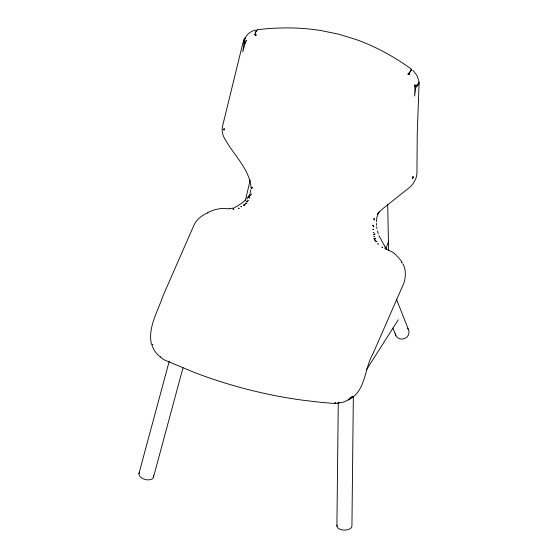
<?xml version="1.0" encoding="UTF-8"?>
<svg xmlns="http://www.w3.org/2000/svg" width="558" height="558" viewBox="0 0 558 558"><rect width="100%" height="100%" fill="white"/><g stroke="black" fill="none" stroke-linecap="round" stroke-linejoin="round"><path stroke-width="0.84" d="M336.913 526.131L338.267 402.716M353.347 396.396L351.931 525.901A7.512 4.08 0.6 0 1 343.763 530.079A7.512 4.08 0.6 0 1 337.088 525.071M419.051 84.042L417.258 132.881L416.931 173.957L416.024 178.197L413.241 183.429L410.681 186.574L383.66 208.022L380.179 211.077L377.417 214.614L379.077 211.789M376.371 221.7L376.908 217.083L378.352 213.093M251.072 187.962C249.747 169.604 234.506 155.849 225.83 140.532C222.907 136.326 221.268 130.9 222.628 125.836L243.044 42.359M250.87 189.811L250.068 193.173M223.87 129.77L224.142 128.528L224.051 130.154L223.877 129.784M245.381 200.315L250.249 179.997M372.723 354.288C364.618 367.771 365.867 390.321 349.95 399.012M138.907 473.63L169.255 361.172M153.548 476.909L182.989 367.813M385.99 248.987L387.845 243.183M244.23 42.024L244.704 42.296L244.864 41.892L244.495 42.659L244.369 41.662M244.913 38.767L245.318 37.784L243.274 41.571L246.057 36.416L248.505 33.543L251.588 31.436L255.334 30.069M245.562 37.721L245.339 38.188M372.73 354.274L403.853 283.199C405.687 277.793 406.384 269.472 402.792 263.69M244.013 39.911L244.188 39.534L243.679 40.595M248.317 196.981L248.066 197.441L249.768 194.54M411.427 69.387L409.837 72.24L411.462 69.352M257.064 29.867L255.341 32.678L257.405 29.707C278.575 27.196 300.078 27.168 321.157 30.585L338.755 34.205L355.899 39.479C375.743 46.565 394.373 56.763 411.399 69.136L411.448 69.206M366.446 369.759L398.3 319.769M248.84 195.991L246.741 198.711M244.655 39.367L245.004 38.927M246.301 201.278L247.02 202.045L247.368 201.626L247.02 202.045L246.287 201.201M244.906 205.442L243.999 204.688L244.39 205.107L245.89 203.461L246.531 203.635M245.464 200.05L241.502 203.391L234.165 207.939M206.579 213.219C201.668 215.918 196.8 219.294 194.254 224.483L163.138 295.552C157.914 311.231 147.556 327.72 151.455 344.174M349.406 399.465C345.841 400.742 341.949 403.762 337.925 402.499M207.939 212.361L215.004 209.62L221.547 208.441L229.073 208.818M160.376 356.932L163.703 359.659L195.572 372.925C229.708 385.871 265.266 395.008 301.432 400.03L321.722 402.451L335.372 403.497L335.205 402.318L335.142 403.56L339.452 402.911M233.453 208.036L229.31 208.678M415.557 86.037L415.926 86.141M386.22 249.07L392.881 252.307L396.585 255.431M386.171 248.84L384.741 248.115M160.418 356.974C156.317 354.037 153.359 349.587 151.825 344.802M411.295 69.757L411.964 70.266M385.069 246.859L378.945 235.636M399.047 258.194L402.074 262.065M413.032 70.448L417.217 75.874L418.939 81.405M396.975 256.038L398.44 257.789M418.884 81.991L419.044 82.668M385.041 246.803L386.436 249.677M396.389 299.095L408.519 329.687M392.909 328.125L395.782 335.372M255.501 33.647L255.906 34.666L255.369 34.722L255.299 33.229L255.501 33.633M378.289 233.788L377.466 230.928M376.664 226.869L376.95 228.641M376.371 223.402L376.497 225.404M387.691 204.249L388.619 250.423M255.829 30.704A14.173 12.422 5.2 0 1 256.715 30.516M388.27 241.202A6.264 4.436 17.7 0 1 388.11 242.353M153.45 475.73A7.512 4.345 15.1 0 1 145.638 479.601A7.512 4.345 15.1 0 1 139.305 472.563M407.598 328.244A6.975 6.536 -21.6 0 1 404.85 338.483A6.975 6.536 -21.6 0 1 395.301 333.733M415.006 86.218L414.629 95.99L416.01 86.26L415.389 86.009L415.808 87.487L414.908 84.746L415.11 86.846L414.971 85.513L415.006 86.218M251.846 187.404L252.342 187.516L251.846 187.404M373.26 225.327L372.702 225.265L373.26 225.327M412.822 176.844L412.599 178.434L412.822 176.844M413.373 176.991L413.297 177.639L413.373 176.991M244.076 42.568L242.772 51.985L245.415 42.101L244.857 43.252L246.538 40.162L243.93 43.475L244.829 42.338L244.076 42.568M374.39 219.824L373.881 219.803L374.39 219.824M374.258 218.75L373.72 218.596L374.251 218.764M250.863 193.989L251.351 194.184L250.863 193.989M249.245 196.618L249.6 196.939L249.245 196.618M245.248 37.93L244.802 38.851L245.255 37.916M249.97 195.035L250.333 195.335L249.97 195.035M409.028 73.537L408.777 73.998L408.344 73.698L409.384 72.631L409.028 73.537M249.196 197.692L249.698 197.895L249.196 197.692M409.739 74.075L409.474 74.528L409.753 74.088M419.002 83.358L417.37 86.148L417.238 84.37L417.307 85.046L418.953 82.242L419.002 83.344M247.752 200.085L248.164 200.461L247.752 200.085M416.373 85.604L416.045 86.023L416.373 85.604M245.311 203.251L245.89 203.461L245.311 203.251M352.642 396.382L348.248 399.786L352.642 396.382M243.623 205.051L244.237 205.253L243.623 205.051M407.961 74.012L408.533 74.458L407.961 74.012M233.021 209.041L233.676 209.215L233.021 209.041M240.944 206.586L241.544 206.795L240.944 206.586M238.385 208.197L239.04 208.385L238.385 208.197M207.534 212.996L207.897 213.072L207.534 212.996M374.725 234.081L373.595 234.451L375.115 234.088L374.725 234.081M374.32 236.327L373.972 236.25L374.32 236.327M375.102 238.231L374.537 238.426L375.102 238.231M254.42 34.303L254.497 34.847L254.42 34.303M373.797 232.358L373.232 232.491L373.804 232.393M373.783 226.736L373.281 226.827L373.79 226.764M256.171 35.147L255.452 35.266L256.171 35.147M373.455 229.505L372.884 229.443L373.455 229.505M375.283 238.761L374.613 238.643L375.297 238.803M376.894 241.398L376.231 241.272L376.908 241.426M152.829 344.593L152.446 344.488L152.829 344.593M378.289 244.02L377.606 243.867L378.303 244.048M382.495 247.313L381.818 247.145L382.502 247.334M401.795 262.741L401.432 262.623L401.795 262.741M251.895 188.562L251.498 188.36L251.895 188.562M373.993 238.594L375.548 241.119L373.993 238.594"/></g></svg>
